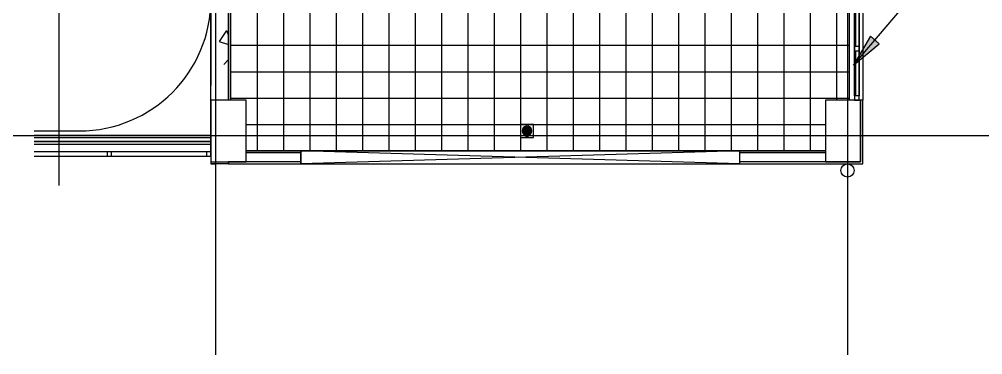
# Model space of a CAD drawing. Header units: millimetres. Extents: x -145636 to 131102, y -135903 to -7470.
# Drawn here: x 18186 to 29161, y -121696 to -117876 of the extents above; entities that cross this region are included whole.
import ezdxf

# ---------------------------------------------------------------- set-up
doc = ezdxf.new("R2010")
doc.units = ezdxf.units.MM
doc.layers.add('M_ARCHI', color=8, linetype='Continuous')

# ---------------------------------------------------------------- blocks, each defined once
blk = doc.blocks.new('RF Archi 21.10.2024')
at = {"layer": 'M_ARCHI'}
blk.add_hatch(color=8, dxfattribs=at).paths.add_polyline_path([(-138719, -134802), (-138425, -134560), (-138525, -134474)])
at = {"layer": 'M_ARCHI', "color": 8}
for p, q in [((-145986, -25375), (-145986, -138101)), ((-138786, -25375), (-138786, -138101)), ((-146036, -127628), (-146036, -135034)), ((-147766, -136174), (-147766, -127753)), ((-138719, -134802), (-136682, -132421)), ((-145836, -135203), (-145836, -133153)), ((-145811, -135203), (-145811, -133403)), ((-145836, -135203), (-145836, -133480)), ((-145836, -133480), (-145836, -135203)), ((-146036, -135603), (-146036, -133678)), ((-138761, -135203), (-138761, -134028)), ((-138704, -134078), (-138704, -135153)), ((-138704, -135153), (-138704, -134078)), ((-138689, -134591), (-138689, -134078)), ((-138654, -134078), (-138654, -134591)), ((-138654, -135153), (-138654, -134078)), ((-138654, -134078), (-138654, -135153)), ((-138611, -134028), (-138611, -135203)), ((-138689, -134541), (-138689, -134128)), ((-138654, -134128), (-138654, -134541)), ((-138525, -134474), (-138719, -134802)), ((-138425, -134560), (-138525, -134474)), ((-138719, -134802), (-138425, -134560)), ((-138654, -134591), (-138704, -134591)), ((-138704, -134591), (-138704, -134641)), ((-138704, -134591), (-138704, -134641)), ((-138704, -134641), (-138654, -134641)), ((-138654, -134591), (-138689, -134591)), ((-138689, -135153), (-138689, -134641)), ((-138689, -134641), (-138654, -134641)), ((-138654, -134641), (-138654, -134591)), ((-138654, -134641), (-138654, -134591)), ((-138654, -134641), (-138654, -135153)), ((-138689, -135103), (-138689, -134691)), ((-138654, -134691), (-138654, -135103)), ((-146036, -135778), (-146036, -135034)), ((-138654, -135153), (-138704, -135153)), ((-138704, -135153), (-138704, -135203)), ((-138654, -135153), (-138704, -135153)), ((-138654, -135153), (-138704, -135153)), ((-138654, -135153), (-138689, -135153)), ((-138654, -135203), (-138654, -135153)), ((-145636, -135203), (-146036, -135203)), ((-146036, -135203), (-146036, -135903)), ((-145636, -135903), (-145636, -135203)), ((-138636, -135203), (-139036, -135203)), ((-139036, -135203), (-139036, -135903)), ((-138611, -135203), (-138761, -135203)), ((-138611, -135203), (-138761, -135203)), ((-138704, -135203), (-138654, -135203)), ((-138636, -135203), (-138636, -135903)), ((-138636, -135203), (-138636, -135303)), ((-138636, -135903), (-138636, -135203)), ((-138636, -135303), (-138636, -135778)), ((-138611, -135778), (-138611, -135203)), ((-142511, -135478), (-142511, -135628)), ((-142361, -135478), (-142511, -135478)), ((-142361, -135478), (-142511, -135478)), ((-142511, -135478), (-142511, -135628)), ((-142361, -135628), (-142361, -135478)), ((-142361, -135628), (-142361, -135478)), ((-152583, -135603), (-121725, -135603)), ((-148051, -135603), (-146036, -135603)), ((-146036, -135603), (-148051, -135603)), ((-146036, -135633), (-148051, -135633)), ((-146036, -135633), (-148051, -135633)), ((-147986, -135553), (-147536, -135553)), ((-146036, -135603), (-146036, -135703)), ((-146036, -135673), (-146036, -135633)), ((-146036, -135636), (-146036, -135671)), ((-146036, -135671), (-146036, -135636)), ((-146036, -135638), (-146036, -135668)), ((-146036, -135638), (-146036, -135668)), ((-142511, -135628), (-142361, -135628)), ((-142511, -135628), (-142361, -135628)), ((-142449, -135607), (-142449, -135621)), ((-142449, -135621), (-142424, -135621)), ((-142424, -135621), (-142424, -135607)), ((-148051, -135673), (-146036, -135673)), ((-146036, -135673), (-148051, -135673)), ((-148051, -135703), (-146036, -135703)), ((-146036, -135703), (-146036, -135928)), ((-146086, -135791), (-148051, -135791)), ((-148051, -135841), (-146086, -135841)), ((-147169, -135791), (-147219, -135791)), ((-147219, -135791), (-147219, -135841)), ((-147219, -135841), (-147169, -135841)), ((-147169, -135841), (-147169, -135791)), ((-146086, -135791), (-146086, -135841)), ((-146036, -135791), (-146086, -135791)), ((-146086, -135791), (-146086, -135841)), ((-146086, -135841), (-146036, -135841)), ((-146036, -135841), (-146036, -135791)), ((-139036, -135778), (-145636, -135778)), ((-145011, -135803), (-145636, -135803)), ((-140011, -135778), (-145011, -135778)), ((-145011, -135778), (-145011, -135928)), ((-140011, -135778), (-145011, -135928)), ((-140011, -135928), (-145011, -135778)), ((-145011, -135928), (-145011, -135778)), ((-140011, -135928), (-140011, -135778)), ((-140011, -135928), (-140011, -135778)), ((-139036, -135803), (-140011, -135803)), ((-138636, -135778), (-138636, -135903)), ((-138636, -135778), (-138636, -135803)), ((-138611, -135803), (-138611, -135778)), ((-138611, -135803), (-138611, -135778)), ((-138611, -135903), (-138611, -135803)), ((-146036, -135903), (-146036, -135928)), ((-146036, -135903), (-145986, -135903)), ((-146036, -135903), (-145636, -135903)), ((-145836, -135928), (-146036, -135928)), ((-146036, -135928), (-145986, -135928)), ((-145986, -135903), (-145836, -135903)), ((-145836, -135928), (-145986, -135928)), ((-145011, -135903), (-145836, -135903)), ((-145836, -135903), (-145836, -135928)), ((-145011, -135903), (-145836, -135903)), ((-145836, -135928), (-145836, -135903)), ((-145836, -135903), (-145836, -135928)), ((-145836, -135928), (-138611, -135928)), ((-145011, -135928), (-140011, -135928)), ((-138736, -135903), (-140011, -135903)), ((-138936, -135903), (-140011, -135903)), ((-139036, -135903), (-138636, -135903)), ((-138636, -135903), (-138936, -135903)), ((-138636, -135903), (-138736, -135903)), ((-138611, -135928), (-138611, -135903))]:
    blk.add_line(p, q, dxfattribs=at)
at = {"layer": 'M_ARCHI', "color": 8, "linetype": 'Continuous'}
for p, q in [((-144611, -126778), (-144611, -135778)), ((-144311, -126803), (-144311, -135778)), ((-144011, -126803), (-144011, -135778)), ((-143711, -126803), (-143711, -135778)), ((-141611, -126778), (-141611, -135778)), ((-141311, -126778), (-141311, -135778)), ((-141011, -126778), (-141011, -135778)), ((-140711, -126778), (-140711, -135778)), ((-145511, -133403), (-145511, -135778)), ((-145211, -133403), (-145211, -135778)), ((-144911, -133403), (-144911, -135778)), ((-143411, -133403), (-143411, -135778)), ((-143111, -133403), (-143111, -135778)), ((-142211, -133403), (-142211, -135778)), ((-141911, -133403), (-141911, -135778)), ((-140411, -133403), (-140411, -135778)), ((-140111, -133403), (-140111, -135778)), ((-139811, -133403), (-139811, -135778)), ((-139511, -133403), (-139511, -135778)), ((-139211, -133403), (-139211, -135778)), ((-138911, -133678), (-138911, -135203)), ((-142811, -133863), (-142811, -135778)), ((-142511, -133858), (-142511, -135778)), ((-145858, -134408), (-145944, -134534)), ((-145858, -134408), (-145836, -134466)), ((-145944, -134534), (-145836, -134570)), ((-145811, -134578), (-138761, -134578)), ((-145836, -134741), (-145888, -134797)), ((-145811, -134878), (-138761, -134878)), ((-145811, -135178), (-138761, -135178)), ((-145636, -135478), (-139036, -135478)), ((-145636, -135778), (-139036, -135778))]:
    blk.add_line(p, q, dxfattribs=at)
at = {"layer": 'M_ARCHI', "color": 8}
for centre, radius in [((-142475, -135531), 5), ((-142468, -135522), 5), ((-142459, -135515), 5), ((-142459, -135530), 5), ((-142448, -135523), 5), ((-142447, -135510), 5), ((-142436, -135508), 5), ((-142436, -135521), 5), ((-142436, -135533), 5), ((-142425, -135510), 5), ((-142424, -135523), 5), ((-142413, -135515), 5), ((-142413, -135530), 5), ((-142404, -135522), 5), ((-142397, -135531), 5), ((-142481, -135553), 5), ((-142480, -135542), 5), ((-142480, -135565), 5), ((-142475, -135576), 5), ((-142469, -135553), 5), ((-142468, -135585), 5), ((-142466, -135541), 5), ((-142466, -135566), 5), ((-142459, -135576), 5), ((-142459, -135592), 5), ((-142456, -135553), 5), ((-142450, -135539), 5), ((-142450, -135568), 5), ((-142448, -135583), 5), ((-142447, -135597), 5), ((-142441, -135548), 5), ((-142441, -135559), 5), ((-142436, -135573), 5), ((-142436, -135586), 5), ((-142436, -135598), 5), ((-142431, -135548), 5), ((-142431, -135559), 5), ((-142425, -135597), 5), ((-142424, -135583), 5), ((-142422, -135539), 5), ((-142422, -135568), 5), ((-142416, -135553), 5), ((-142413, -135576), 5), ((-142413, -135592), 5), ((-142406, -135541), 5), ((-142406, -135566), 5), ((-142404, -135553), 5), ((-142404, -135585), 5), ((-142397, -135576), 5), ((-142392, -135542), 5), ((-142392, -135565), 5), ((-142391, -135553), 5), ((-138786, -136003), 75)]:
    blk.add_circle(centre, radius, dxfattribs=at)
for centre, radius, start, end in [((-147536, -134053), 1500, 270, 0), ((-142436, -135553), 55, 103.05, 256.8634), ((-142436, -135498), 12.5, 353.475, 186.525), ((-142436, -135553), 55, 283.1366, 76.95), ((-147986, -134053), 1500, 267.522, 270)]:
    blk.add_arc(centre, radius, start, end, dxfattribs=at)

msp = doc.modelspace()

# ---------------------------------------------------------------- block references
at = {"layer": 'M_ARCHI', "color": 8, "linetype": 'Continuous'}
msp.add_blockref('RF Archi 21.10.2024', (166406, 16405), dxfattribs=at)

doc.saveas('drawing.dxf')
